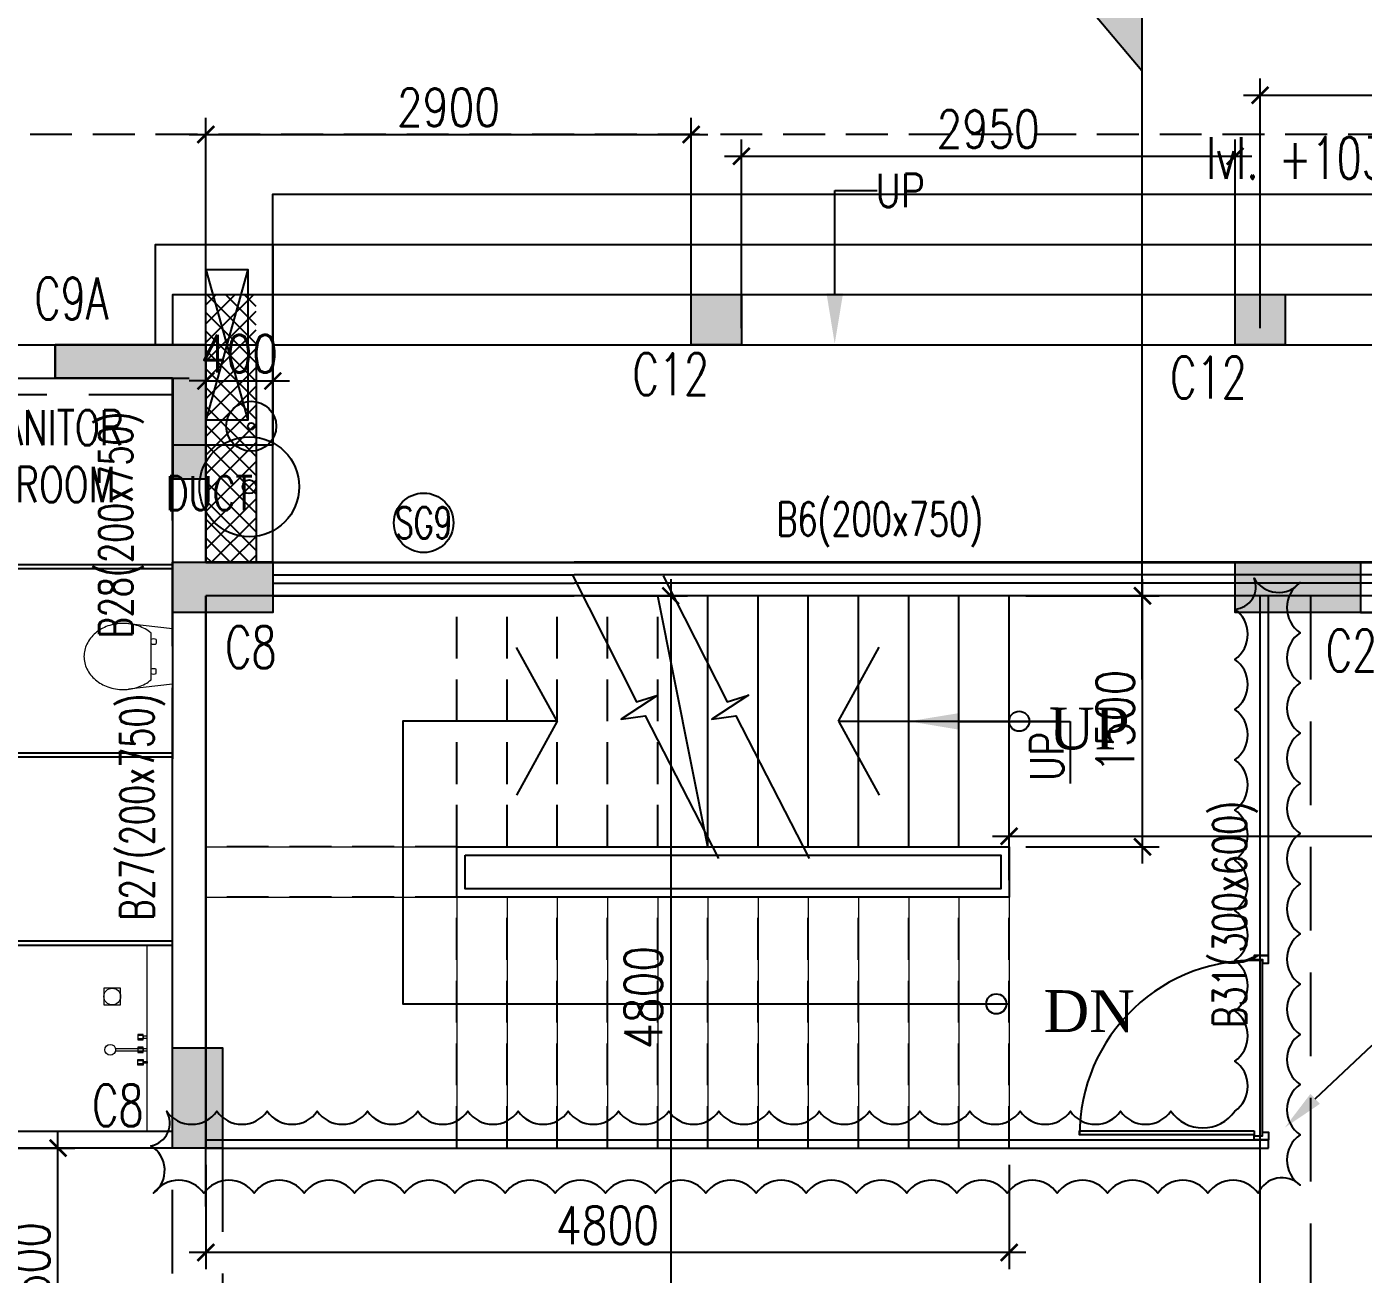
# Model space of a CAD drawing. Extents: x -32840 to 422982, y 280745 to 888746.
# Drawn here: x 86707 to 94694, y 862783 to 870237 of the extents above; entities that cross this region are included whole.
import ezdxf
from ezdxf import colors
from ezdxf.entities.mleader import LeaderData, LeaderLine
from ezdxf.enums import TextEntityAlignment as Align
from ezdxf.math import Vec2, Vec3

# ---------------------------------------------------------------- set-up
doc = ezdxf.new("R2010")
doc.units = 0
doc.header["$LTSCALE"] = 1000
doc.header["$PDMODE"] = 3
doc.linetypes.add('CONTINOUS', pattern=[0])
doc.linetypes.add('HIDDEN', pattern=[0.375, 0.25, -0.125])
doc.layers.get('Defpoints').update_dxf_attribs({"linetype": 'HIDDEN'})
for name, color, linetype in [('A-Chejja', 5, 'HIDDEN'), ('a-dim', 3, 'Continuous'), ('A-DOOR', 1, 'Continuous'), ('A-duct', 1, 'Continuous'), ('A-FL-Drop', 3, 'Continuous'), ('A-Glaz', 4, 'Continuous'), ('A-LVL', 31, 'HIDDEN'), ('A-PLINE', 2, 'Continuous'), ('A-Rail', 1, 'Continuous'), ('a-ramp', 2, 'Continuous'), ('A-RD', 6, 'Continuous'), ('A-Rev', 31, 'Continuous'), ('A-Slab above', 4, 'HIDDEN'), ('A-STAIR', 2, 'Continuous'), ('A-Tag LVl', 2, 'Continuous'), ('A-TAG-DW', 2, 'Continuous'), ('A-WALL', 7, 'CONTINOUS'), ('COLNO', 6, 'Continuous'), ('HATCH', 8, 'Continuous'), ('Ra-Typical Floor Profile', 3, 'Continuous'), ('S-BEAM', 2, 'Continuous'), ('S-BEAM NO', 3, 'Continuous'), ('S-RCWALL', 10, 'Continuous'), ('S-RCWALL HATCH', 165, 'Continuous'), ('Text', 7, 'Continuous'), ('trees', 254, 'Continuous')]:
    doc.layers.add(name, color=color, linetype=linetype)
for name, color, linetype, lineweight in [('A08_Wall_Partition Wood_MAA', 242, 'Continuous', 5), ('A15_Fixture_MAA', 191, 'Continuous', 5), ('C-STRU-STAIR', 2, 'Continuous', 20), ('I-ANNO-DIMS', 10, 'Continuous', 18), ('P-SAN-FTTINGS', 151, 'Continuous', 9)]:
    doc.layers.add(name, color=color, linetype=linetype, lineweight=lineweight)
doc.styles.add('ROMANS', font='romans.shx', dxfattribs={"width": 0.8})
doc.styles.add('STR-1', font='romantic.ttf')
doc.dimstyles.new('dim-1', dxfattribs={"dimscale": 100, "dimtxt": 2.25, "dimasz": 1, "dimexe": 1, "dimexo": 1, "dimgap": 0.5, "dimtad": 1, "dimdec": 0, "dimzin": 3, "dimdsep": 46, "dimtxsty": 'ROMANS', "dimblk": 'ARCHTICK', "dimcen": 0.0625, "dimdle": 1, "dimclrd": 256, "dimclre": 256, "dimclrt": 6, "dimadec": 0, "dimazin": 0, "dimtfac": 1, "dimtdec": 0, "dimtix": 1, "dimtmove": 1, "dimatfit": 3, "dimfxl": 1, "dimfrac": 2, "dimtolj": 1, "dimtzin": 3, "dimarcsym": 0})

# ---------------------------------------------------------------- blocks, each defined once
blk = doc.blocks.new('A$C6b1eea8e')
at = {"layer": 'S-RCWALL HATCH'}
for points in [[(15720.4, 17848.1), (16020.4, 17848.1), (16020.4, 17548.1), (15720.4, 17548.1)], [(18970.4, 17848.1), (19270.4, 17848.1), (19270.4, 17548.1), (18970.4, 17548.1)], [(11920.4, 17548.1), (12820.4, 17548.1), (12820.4, 16948.1), (12620.4, 16948.1), (12620.4, 17348.1), (11920.4, 17348.1)], [(13220.4, 16248.1), (13220.4, 15948.1), (12620.4, 15948.1), (12620.4, 16248.1)], [(19720.4, 16248.1), (19720.4, 15948.1), (18970.4, 15948.1), (18970.4, 16248.1)], [(12920.4, 12748.1), (12620.4, 12748.1), (12620.4, 13348.1), (12920.4, 13348.1)]]:
    blk.add_hatch(color=8, dxfattribs=at).paths.add_polyline_path(points)
at = {"layer": 'A-duct', "color": 8}
for p, q in [((13070.4, 17998.1), (12820.4, 17098.1)), ((12820.4, 17998.1), (13070.4, 17098.1))]:
    blk.add_line(p, q, dxfattribs=at)
at = {"layer": 'a-ramp', "color": 8}
for p, q in [((14920.4, 15298.1), (14677.4, 15740.1)), ((16600.4, 15298.4), (16843.4, 15740.4)), ((14920.4, 15298.1), (14677.4, 14856.1)), ((16600.4, 15298.4), (16843.4, 14856.3)), ((16600.4, 15298.4), (17906.3, 15298.4))]:
    blk.add_line(p, q, dxfattribs=at)
blk.add_lwpolyline([(14920.4, 15298.1), (13996.9, 15298.1), (13996.9, 13609.6), (17620.4, 13609.6)], dxfattribs=at)
for centre in [(17680.4, 15298.4), (17680.4, 15298.4), (17543.7, 13609.6)]:
    blk.add_circle(centre, 60, dxfattribs=at)
at = {"layer": 'A-STAIR', "color": 8, "elevation": 0}
for points in [[(15012.3, 16166.4), (15394.6, 15414.5), (15521.8, 15454.6), (15303, 15310.7), (15445.3, 15331), (15883.3, 14478.2)], [(15554, 16166.4), (15936.3, 15414.5), (16063.5, 15454.6), (15844.7, 15310.7), (15987, 15331), (16425, 14478.2)]]:
    blk.add_lwpolyline(points, dxfattribs=at)
at = {"layer": 'C-STRU-STAIR', "color": 8, "linetype": 'HIDDEN'}
for p, q in [((14320.4, 14548.1), (14320.4, 16048.1)), ((14620.4, 14548.1), (14620.4, 16048.1)), ((14920.4, 14548.1), (14920.4, 16048.1)), ((15220.4, 14548.1), (15220.4, 16048.1)), ((15520.4, 14548.1), (15520.4, 16048.1)), ((15820.4, 14548.1), (15820.4, 16048.1)), ((16120.4, 14548.1), (16120.4, 16048.1)), ((16420.4, 14548.1), (16420.4, 16048.1)), ((16720.4, 14548.1), (16720.4, 16048.1)), ((17020.4, 14548.1), (17020.4, 16048.1)), ((17320.4, 14548.1), (17320.4, 16048.1)), ((17620.4, 14548.1), (17620.4, 16048.1)), ((12820.4, 14548.1), (14320.4, 14548.1)), ((12820.4, 14248.1), (14320.4, 14248.1)), ((14320.4, 14248.1), (14320.4, 12748.1)), ((14620.4, 14248.1), (14620.4, 12748.1)), ((14920.4, 14248.1), (14920.4, 12748.1)), ((15220.4, 14248.1), (15220.4, 12748.1)), ((15520.4, 14248.1), (15520.4, 12748.1)), ((15820.4, 14248.1), (15820.4, 12748.1)), ((16120.4, 14248.1), (16120.4, 12748.1)), ((16420.4, 14248.1), (16420.4, 12748.1)), ((16720.4, 14248.1), (16720.4, 12748.1)), ((17020.4, 14248.1), (17020.4, 12748.1)), ((17320.4, 14248.1), (17320.4, 12748.1)), ((17620.4, 14248.1), (17620.4, 12748.1))]:
    blk.add_line(p, q, dxfattribs=at)
for points in [[(14320.4, 14548.1), (17620.4, 14548.1), (17620.4, 14248.1), (14320.4, 14248.1)], [(17570.4, 14498.1), (14370.4, 14498.1), (14370.4, 14298.1), (17570.4, 14298.1)]]:
    blk.add_lwpolyline(points, close=True, dxfattribs=at)
at = {"layer": 'S-BEAM', "color": 8, "linetype": 'HIDDEN', "ltscale": 2}
for p, q in [((12620.4, 17248.1), (9120.4, 17248.1)), ((12620.4, 11248.1), (12620.4, 17248.1)), ((19420.4, 16047.8), (19420.4, 10148.1)), ((22220.4, 15947.8), (19420.4, 15947.8)), ((12920.4, 12748.1), (12920.4, 11248.1)), ((17620.4, 12748.1), (19120.4, 12748.1))]:
    blk.add_line(p, q, dxfattribs=at)
at = {"layer": 'S-BEAM', "color": 8, "ltscale": 2}
for p, q in [((12820.4, 16047.8), (12820.4, 12748.1)), ((12820.4, 12748.1), (17620.4, 12748.1))]:
    blk.add_line(p, q, dxfattribs=at)
at = {"layer": 'S-BEAM', "color": 8}
for points in [[(12820.4, 16948.1), (12820.4, 16948.1), (12820.4, 16247.8), (28320.4, 16247.8), (28320.4, 24348.1)], [(12520.4, 17548.1), (12520.4, 18148.1), (13220.4, 18148.1), (13220.4, 16948.1), (12820.4, 16948.1)], [(12820.4, 17548.1), (12820.4, 17998.1), (13070.4, 17998.1), (13070.4, 17098.1), (12820.4, 17098.1)], [(3920.4, 17548.1), (12520.4, 17548.1)], [(17620.4, 16047.8), (13120.4, 16047.8)]]:
    blk.add_lwpolyline(points, dxfattribs=at)
at = {"layer": 'S-BEAM', "color": 8, "linetype": 'HIDDEN', "ltscale": 750}
for points in [[(19120.4, 12748.1), (19120.4, 16047.8), (17620.4, 16047.8)], [(19120.4, 11248.1), (19120.4, 12748.1)]]:
    blk.add_lwpolyline(points, dxfattribs=at)
at = {"layer": 'S-RCWALL', "color": 8}
for points in [[(15720.4, 17848.1), (16020.4, 17848.1), (16020.4, 17548.1), (15720.4, 17548.1)], [(18970.4, 17848.1), (19270.4, 17848.1), (19270.4, 17548.1), (18970.4, 17548.1)], [(13220.4, 16248.1), (13220.4, 15948.1), (12620.4, 15948.1), (12620.4, 16248.1)], [(19720.4, 16248.1), (19720.4, 15948.1), (18970.4, 15948.1), (18970.4, 16248.1)], [(12920.4, 12748.1), (12620.4, 12748.1), (12620.4, 13348.1), (12920.4, 13348.1)]]:
    blk.add_lwpolyline(points, close=True, dxfattribs=at)
blk.add_lwpolyline([(11920.4, 17548.1), (12820.4, 17548.1), (12820.4, 16948.1), (12620.4, 16948.1), (12620.4, 17348.1), (11920.4, 17348.1), (11920.4, 17548.1)], dxfattribs=at)
at = {"layer": 'A-RD', "color": 8, "char_height": 250, "attachment_point": 5, "rotation": 359.84666, "style": 'STR-1'}
for s, insert in [('{\\fTimes New Roman|b0|i0|c0|p18;UP}', (18099.2, 15253.3)), ('{\\fTimes New Roman|b0|i0|c0|p18;DN}', (18099.2, 13565.9))]:
    blk.add_mtext(s, dxfattribs=dict(at, insert=insert))
at = {"layer": 'COLNO', "color": 8, "style": 'ROMANS', "width": 0.7}
for s, p in [('C9A', (11795.6, 17699)), ('C12', (15369.9, 17247)), ('C12', (18582.8, 17227.7)), ('C8', (12935.5, 15616.2)), ('C2', (19512.5, 15596.5)), ('C8', (12141.2, 12878.6))]:
    blk.add_text(s, height=250, dxfattribs=at).set_placement(p)
at = {"layer": 'S-BEAM NO', "color": 8, "style": 'ROMANS', "width": 0.7}
for s, p in [('B28(200x750)', (12181.8, 16472)), ('B27(200x750)', (12308.5, 14786.2)), ('B31(300x600)', (18837.7, 14145))]:
    blk.add_text(s, height=200, rotation=90, dxfattribs=at).set_placement(p, align=Align.TOP_CENTER)
blk.add_text('B6(200x750)', height=200, dxfattribs=at).set_placement((16847.3, 16607), align=Align.TOP_CENTER)
blk = doc.blocks.new('RD')
at = {"style": 'ROMANS', "width": 0.75}
for tag, p in [('RT', (10.24, 14.08)), ('SZ', (10.24, 2.74))]:
    blk.add_attdef(tag, text='', height=9, dxfattribs=at).set_placement(p, align=Align.CENTER)
blk = doc.blocks.new('sfff')
at = {"color": 101, "lineweight": 25, "ltscale": 0.2}
for radius in [1.71, 0.233]:
    blk.add_circle((0, 0), radius, dxfattribs=at)
blk = doc.blocks.new('TAG-DOOR-WINOW')
blk.add_circle((0, 0), 2.37)
at = {"color": 6, "style": 'ROMANS', "width": 0.7}
blk.add_attdef('DW', text='', height=2.5, dxfattribs=at).set_placement((0, 0), align=Align.MIDDLE_CENTER)
blk = doc.blocks.new('TAG-SEC-ARROW')
h = blk.add_hatch(color=256)
h.paths.add_polyline_path([(-10.112, 0), (-6.5, 0, -0.2206), (-4.199, 4.962)])
h.paths.add_polyline_path([(0, 8.485), (-4.157, 4.997, -0.175251), (0, 6.5, -0.175251), (4.157, 4.997)])
h.paths.add_polyline_path([(4.199, 4.962, -0.2206), (6.5, 0), (10.112, 0)])
for p, q in [((0, 8.485), (-10.112, 0)), ((0, 8.485), (10.112, 0)), ((-6.5, 0), (-10.112, 0)), ((6.5, 0), (46.5, 0))]:
    blk.add_line(p, q)
blk.add_arc((0, 0), 6.5, 0, 180)
blk = doc.blocks.new('A$Ce1edbb18')
at = {"layer": 'A-Tag LVl', "xscale": -100.0000000000005, "yscale": 100.0000000000005, "zscale": 100, "rotation": 90}
blk.add_blockref('TAG-SEC-ARROW', (14792.3, 2649.4), dxfattribs=at)
blk = doc.blocks.new('_ArchTick')
at = {"color": 0, "linetype": 'ByBlock', "const_width": 0.15}
blk.add_lwpolyline([(-0.5, -0.5), (0.5, 0.5)], dxfattribs=at)
blk = doc.blocks.new('*D1324')
at = {"layer": 'a-dim', "lineweight": -2, "transparency": 16777216}
for p, q in [((90555.1, 866937.1, 0), (90555.1, 861937.1, 0)), ((90034.6, 866837.1, 0), (90655.1, 866837.1, 0)), ((90034.6, 862037.1, 0), (90655.1, 862037.1, 0))]:
    blk.add_line(p, q, dxfattribs=at)
at = {"layer": 'Defpoints', "color": 0, "transparency": 16777216}
for p in [(89934.6, 866837.1, 0), (89934.6, 862037.1, 0), (90555.1, 862037.1, 0)]:
    blk.add_point(p, dxfattribs=at)
at = {"layer": 'a-dim', "lineweight": -2, "transparency": 16777216, "xscale": 100, "yscale": 100, "zscale": 100}
for p, rotation in [((90555.1, 866837.1, 0), 90), ((90555.1, 862037.1, 0), 270)]:
    blk.add_blockref('_ArchTick', p, dxfattribs=dict(at, rotation=rotation))
at = {"layer": 'a-dim', "color": 6, "transparency": 16777216, "insert": (90392.6, 864437.1, 0), "char_height": 225, "attachment_point": 5, "rotation": 90, "style": 'ROMANS'}
blk.add_mtext('\\A1;4800', dxfattribs=at)
blk = doc.blocks.new('*D1334')
at = {"layer": 'a-dim', "lineweight": -2, "transparency": 16777216}
for p, q in [((87777.6, 867814.5, 0), (87777.6, 868220.6, 0)), ((88177.6, 868014.5, 0), (88177.6, 868220.6, 0)), ((87777.6, 868120.6, 0), (87677.6, 868120.6, 0)), ((87777.6, 868120.6, 0), (88177.6, 868120.6, 0)), ((88177.6, 868120.6, 0), (88277.6, 868120.6, 0))]:
    blk.add_line(p, q, dxfattribs=at)
at = {"layer": 'Defpoints', "color": 0, "transparency": 16777216}
for p in [(88177.6, 868120.6, 0), (88177.6, 867914.5, 0), (87777.6, 867714.5, 0)]:
    blk.add_point(p, dxfattribs=at)
at = {"layer": 'a-dim', "lineweight": -2, "transparency": 16777216, "xscale": 100, "yscale": 100, "zscale": 100}
blk.add_blockref('_ArchTick', (87777.6, 868120.6, 0), dxfattribs=at)
at = {"layer": 'a-dim', "lineweight": -2, "transparency": 16777216, "xscale": 100, "yscale": 100, "zscale": 100, "rotation": 180}
blk.add_blockref('_ArchTick', (88177.6, 868120.6, 0), dxfattribs=at)
at = {"layer": 'a-dim', "color": 6, "transparency": 16777216, "insert": (87977.6, 868283.1, 0), "char_height": 225, "attachment_point": 5, "style": 'ROMANS'}
blk.add_mtext('\\A1;400', dxfattribs=at)
blk = doc.blocks.new('*D1352')
at = {"layer": 'a-dim', "lineweight": -2, "transparency": 16777216}
for p, q in [((92577.6, 865137.1, 0), (92577.6, 865500.1, 0)), ((103277.6, 865137.1, 0), (103277.6, 865500.1, 0)), ((92477.6, 865400.1, 0), (103377.6, 865400.1, 0))]:
    blk.add_line(p, q, dxfattribs=at)
at = {"layer": 'Defpoints', "color": 0, "transparency": 16777216}
for p in [(103277.6, 865400.1, 0), (92577.6, 865037.1, 0), (103277.6, 865037.1, 0)]:
    blk.add_point(p, dxfattribs=at)
at = {"layer": 'a-dim', "lineweight": -2, "transparency": 16777216, "xscale": 100, "yscale": 100, "zscale": 100, "rotation": 180}
blk.add_blockref('_ArchTick', (92577.6, 865400.1, 0), dxfattribs=at)
at = {"layer": 'a-dim', "lineweight": -2, "transparency": 16777216, "xscale": 100, "yscale": 100, "zscale": 100}
blk.add_blockref('_ArchTick', (103277.6, 865400.1, 0), dxfattribs=at)
at = {"layer": 'a-dim', "color": 6, "transparency": 16777216, "insert": (97927.6, 865562.6, 0), "char_height": 225, "attachment_point": 5, "style": 'ROMANS'}
blk.add_mtext('\\A1;10700', dxfattribs=at)
blk = doc.blocks.new('*D1222')
at = {"layer": 'a-dim', "lineweight": -2, "transparency": 16777216}
for p, q in [((87777.6, 863437.1, 0), (87777.6, 862813.4, 0)), ((92577.6, 863437.1, 0), (92577.6, 862813.4, 0)), ((92677.6, 862913.4, 0), (87677.6, 862913.4, 0))]:
    blk.add_line(p, q, dxfattribs=at)
at = {"layer": 'Defpoints', "color": 0, "transparency": 16777216}
for p in [(87777.6, 863537.1, 0), (92577.6, 863537.1, 0), (87777.6, 862913.4, 0)]:
    blk.add_point(p, dxfattribs=at)
at = {"layer": 'a-dim', "lineweight": -2, "transparency": 16777216, "xscale": 100, "yscale": 100, "zscale": 100, "rotation": 180}
blk.add_blockref('_ArchTick', (87777.6, 862913.4, 0), dxfattribs=at)
at = {"layer": 'a-dim', "lineweight": -2, "transparency": 16777216, "xscale": 100, "yscale": 100, "zscale": 100}
blk.add_blockref('_ArchTick', (92577.6, 862913.4, 0), dxfattribs=at)
at = {"layer": 'a-dim', "color": 6, "transparency": 16777216, "insert": (90177.6, 863075.9, 0), "char_height": 225, "attachment_point": 5, "style": 'ROMANS'}
blk.add_mtext('\\A1;4800', dxfattribs=at)
blk = doc.blocks.new('*D1226')
at = {"layer": 'a-dim', "lineweight": -2, "transparency": 16777216}
for p, q in [((93374.5, 865237.1, 0), (93374.5, 866937.1, 0)), ((92677.6, 866837.1, 0), (93474.5, 866837.1, 0)), ((92677.6, 865337.1, 0), (93474.5, 865337.1, 0))]:
    blk.add_line(p, q, dxfattribs=at)
at = {"layer": 'Defpoints', "color": 0, "transparency": 16777216}
for p in [(92577.6, 866837.1, 0), (93374.5, 866837.1, 0), (92577.6, 865337.1, 0)]:
    blk.add_point(p, dxfattribs=at)
at = {"layer": 'a-dim', "lineweight": -2, "transparency": 16777216, "xscale": 100, "yscale": 100, "zscale": 100}
for p, rotation in [((93374.5, 866837.1, 0), 90), ((93374.5, 865337.1, 0), 270)]:
    blk.add_blockref('_ArchTick', p, dxfattribs=dict(at, rotation=rotation))
at = {"layer": 'a-dim', "color": 6, "transparency": 16777216, "insert": (93212, 866087.1, 0), "char_height": 225, "attachment_point": 5, "rotation": 90, "style": 'ROMANS'}
blk.add_mtext('\\A1;1500', dxfattribs=at)
blk = doc.blocks.new('900 SINGLE 1')
for points in [[(43.2, 70.5), (23.2, 70.5), (23.2, 924.1), (43.2, 924.1)], [(37.1, 28.8), (37.1, 0), (0, 0), (0, 70.5), (18.6, 70.5), (18.6, 28.8)], [(862.9, 28.8), (862.9, 0), (900, 0), (900, 70.5), (881.4, 70.5), (881.4, 28.8)]]:
    blk.add_lwpolyline(points, close=True)
at = {"color": 8}
blk.add_arc((23.2, 70.5), 853.6, 357.19637, 90, dxfattribs=at)
at = {"layer": 'A-FL-Drop'}
blk.add_line((18.6, 28.8), (881.4, 28.8), dxfattribs=at)
blk = doc.blocks.new('*D1469')
at = {"layer": 'a-dim', "lineweight": -2, "transparency": 16777216}
for p, q in [((87777.6, 868437.1, 0), (87777.6, 869693.2, 0)), ((90677.6, 868437.1, 0), (90677.6, 869693.2, 0)), ((87677.6, 869593.2, 0), (90777.6, 869593.2, 0))]:
    blk.add_line(p, q, dxfattribs=at)
at = {"layer": 'Defpoints', "color": 0, "transparency": 16777216}
for p in [(90677.6, 869593.2, 0), (87777.6, 868337.1, 0), (90677.6, 868337.1, 0)]:
    blk.add_point(p, dxfattribs=at)
at = {"layer": 'a-dim', "lineweight": -2, "transparency": 16777216, "xscale": 100, "yscale": 100, "zscale": 100, "rotation": 180}
blk.add_blockref('_ArchTick', (87777.6, 869593.2, 0), dxfattribs=at)
at = {"layer": 'a-dim', "lineweight": -2, "transparency": 16777216, "xscale": 100, "yscale": 100, "zscale": 100}
blk.add_blockref('_ArchTick', (90677.6, 869593.2, 0), dxfattribs=at)
at = {"layer": 'a-dim', "color": 6, "transparency": 16777216, "insert": (89227.6, 869755.7, 0), "char_height": 225, "attachment_point": 5, "style": 'ROMANS'}
blk.add_mtext('\\A1;2900', dxfattribs=at)
blk = doc.blocks.new('*D1470')
at = {"layer": 'a-dim', "lineweight": -2, "transparency": 16777216}
for p, q in [((90977.6, 868437.1, 0), (90977.6, 869563.5, 0)), ((93927.6, 868437.1, 0), (93927.6, 869563.5, 0)), ((90877.6, 869463.5, 0), (94027.6, 869463.5, 0))]:
    blk.add_line(p, q, dxfattribs=at)
at = {"layer": 'Defpoints', "color": 0, "transparency": 16777216}
for p in [(93927.6, 869463.5, 0), (90977.6, 868337.1, 0), (93927.6, 868337.1, 0)]:
    blk.add_point(p, dxfattribs=at)
at = {"layer": 'a-dim', "lineweight": -2, "transparency": 16777216, "xscale": 100, "yscale": 100, "zscale": 100, "rotation": 180}
blk.add_blockref('_ArchTick', (90977.6, 869463.5, 0), dxfattribs=at)
at = {"layer": 'a-dim', "lineweight": -2, "transparency": 16777216, "xscale": 100, "yscale": 100, "zscale": 100}
blk.add_blockref('_ArchTick', (93927.6, 869463.5, 0), dxfattribs=at)
at = {"layer": 'a-dim', "color": 6, "transparency": 16777216, "insert": (92452.6, 869626, 0), "char_height": 225, "attachment_point": 5, "style": 'ROMANS'}
blk.add_mtext('\\A1;2950', dxfattribs=at)
blk = doc.blocks.new('*D1460')
at = {"layer": 'a-dim', "lineweight": -2, "transparency": 16777216}
for p, q in [((94077.6, 868437.1, 0), (94077.6, 869928, 0)), ((96877.6, 868437.1, 0), (96877.6, 869928, 0)), ((93977.6, 869828, 0), (96977.6, 869828, 0))]:
    blk.add_line(p, q, dxfattribs=at)
at = {"layer": 'Defpoints', "color": 0, "transparency": 16777216}
for p in [(96877.6, 869828, 0), (94077.6, 868337.1, 0), (96877.6, 868337.1, 0)]:
    blk.add_point(p, dxfattribs=at)
at = {"layer": 'a-dim', "lineweight": -2, "transparency": 16777216, "xscale": 100, "yscale": 100, "zscale": 100, "rotation": 180}
blk.add_blockref('_ArchTick', (94077.6, 869828, 0), dxfattribs=at)
at = {"layer": 'a-dim', "lineweight": -2, "transparency": 16777216, "xscale": 100, "yscale": 100, "zscale": 100}
blk.add_blockref('_ArchTick', (96877.6, 869828, 0), dxfattribs=at)
at = {"layer": 'a-dim', "color": 6, "transparency": 16777216, "insert": (95477.6, 869990.5, 0), "char_height": 225, "attachment_point": 5, "style": 'ROMANS'}
blk.add_mtext('\\A1;2800', dxfattribs=at)
blk = doc.blocks.new('*D1473')
at = {"layer": 'a-dim', "lineweight": -2, "transparency": 16777216}
for p, q in [((86893.9, 861937.1, 0), (86893.9, 863637.1, 0)), ((86600.6, 863537.1, 0), (86993.9, 863537.1, 0)), ((86600.6, 862037.1, 0), (86993.9, 862037.1, 0))]:
    blk.add_line(p, q, dxfattribs=at)
at = {"layer": 'Defpoints', "color": 0, "transparency": 16777216}
for p in [(86500.6, 863537.1, 0), (86893.9, 863537.1, 0), (86500.6, 862037.1, 0)]:
    blk.add_point(p, dxfattribs=at)
at = {"layer": 'a-dim', "lineweight": -2, "transparency": 16777216, "xscale": 100, "yscale": 100, "zscale": 100}
for p, rotation in [((86893.9, 863537.1, 0), 90), ((86893.9, 862037.1, 0), 270)]:
    blk.add_blockref('_ArchTick', p, dxfattribs=dict(at, rotation=rotation))
at = {"layer": 'a-dim', "color": 6, "transparency": 16777216, "insert": (86731.4, 862787.1, 0), "char_height": 225, "attachment_point": 5, "rotation": 90, "style": 'ROMANS'}
blk.add_mtext('\\A1;1500', dxfattribs=at)
blk = doc.blocks.new('Wc-p4')
at = {"color": 0}
for p, q in [((-162.8, 0), (-192.5, -257.4)), ((-162.8, 0), (-192.5, -257.4)), ((-162.8, 0), (162.8, 0)), ((162.8, 0), (192.5, -257.4)), ((162.8, 0), (192.5, -257.4)), ((-137.9, -126), (137.9, -126)), ((-137.9, -126), (137.9, -126)), ((-100.1, -94.5), (-75.3, -94.5)), ((100.1, -94.5), (75.3, -94.5))]:
    blk.add_line(p, q, dxfattribs=at)
for centre, radius, start, end in [((40.7, -275.2), 232.7, 139.93922, 160.79596), ((40.7, -275.2), 232.7, 139.93922, 160.79596), ((-64.4, -110.2), 39, 156.18646, 203.81354), ((-110.9, -110.2), 39, 336.18646, 23.81354), ((110.9, -110.2), 39, 156.18646, 203.81354), ((64.4, -110.2), 39, 336.18646, 23.81354), ((-40.7, -275.2), 232.7, 19.20404, 40.06078), ((-40.7, -275.2), 232.7, 19.20404, 40.06078), ((79.7, -288.8), 274, 160.79596, 180), ((79.7, -288.8), 274, 160.79596, 180), ((-79.7, -288.8), 274, 0, 19.20404), ((-79.7, -288.8), 274, 0, 19.20404), ((79.7, -288.8), 274, 180, 199.20404), ((79.7, -288.8), 274, 180, 199.20404), ((-79.7, -288.8), 274, 340.79596, 0), ((-79.7, -288.8), 274, 340.79596, 0), ((40.7, -302.3), 232.7, 199.20404, 220.06078), ((40.7, -302.3), 232.7, 199.20404, 220.06078), ((-40.7, -302.3), 232.7, 319.93922, 340.79596), ((-40.7, -302.3), 232.7, 319.93922, 340.79596), ((15.9, -323.2), 200.2, 220.06078, 243.77614), ((15.9, -323.2), 200.2, 220.06078, 243.77614), ((-15.9, -323.2), 200.2, 296.22386, 319.93921), ((-15.9, -323.2), 200.2, 296.22386, 319.93921), ((0, -355.5), 164.3, 243.77614, 270), ((0, -355.5), 164.3, 243.77614, 270), ((0, -355.5), 164.3, 270, 296.22386), ((0, -355.5), 164.3, 270, 296.22386)]:
    blk.add_arc(centre, radius, start, end, dxfattribs=at)
blk = doc.blocks.new('ta')
at = {"layer": 'P-SAN-FTTINGS'}
for p, q in [((961344.3, 156624.9), (961344.3, 156592.7)), ((961363.4, 156624.9), (961363.4, 156592.7)), ((961419.3, 156624.9), (961419.3, 156592.7)), ((961438.4, 156624.9), (961438.4, 156592.7)), ((961494.3, 156624.9), (961494.3, 156592.7)), ((961513.4, 156624.9), (961513.4, 156592.7))]:
    blk.add_line(p, q, dxfattribs=at)
for points in [[(961369.9, 156624.9), (961337.8, 156624.9), (961337.8, 156592.7), (961369.9, 156592.7)], [(961359.6, 156649.9), (961348.1, 156649.9), (961348.1, 156624.9), (961359.6, 156624.9)], [(961444.9, 156624.9), (961412.8, 156624.9), (961412.8, 156592.7), (961444.9, 156592.7)], [(961434.6, 156649.9), (961423.1, 156649.9), (961423.1, 156624.9), (961434.6, 156624.9)], [(961487.8, 156624.9), (961519.9, 156624.9), (961519.9, 156592.7), (961487.8, 156592.7)], [(961498.1, 156649.9), (961509.6, 156649.9), (961509.6, 156624.9), (961498.1, 156624.9)]]:
    blk.add_lwpolyline(points, close=True, dxfattribs=at)
blk.add_lwpolyline([(961423.1, 156649.9), (961423.1, 156460.5), (961434.7, 156460.5), (961434.7, 156649.9)], dxfattribs=at)
blk.add_circle((961428.9, 156428.4), 32.2, dxfattribs=at)
blk = doc.blocks.new('A$Cd22f0104')
at = {"layer": 'S-RCWALL HATCH'}
for points in [[(12100.2, 14100), (12400.2, 14100), (12400.2, 13800), (12100.2, 13800)], [(15350.2, 14100), (15650.2, 14100), (15650.2, 13800), (15350.2, 13800)], [(8300.2, 13800), (8300.2, 13600), (9002, 13599.7), (9002, 12999.7), (9200.2, 12999.7), (9200.2, 13800)], [(9600.2, 12500), (9600.2, 12200), (9000.2, 12200), (9000.2, 12500)], [(16100.2, 12500), (16100.2, 12200), (15350.2, 12200), (15350.2, 12500)], [(9300.2, 9000), (9000.2, 9000), (9000.2, 9600), (9300.2, 9600)]]:
    blk.add_hatch(color=253, dxfattribs=at).paths.add_polyline_path(points)
at = {"layer": 'S-RCWALL'}
for points in [[(12100.2, 14100), (12400.2, 14100), (12400.2, 13800), (12100.2, 13800)], [(15350.2, 14100), (15650.2, 14100), (15650.2, 13800), (15350.2, 13800)], [(9600.2, 12500), (9600.2, 12200), (9000.2, 12200), (9000.2, 12500)], [(16100.2, 12500), (16100.2, 12200), (15350.2, 12200), (15350.2, 12500)], [(9300.2, 9000), (9000.2, 9000), (9000.2, 9600), (9300.2, 9600)]]:
    blk.add_lwpolyline(points, close=True, dxfattribs=at)
blk.add_lwpolyline([(8900.2, 13800), (8300.2, 13800), (8300.2, 13600), (9002, 13599.7), (9002, 12999.7), (9200.2, 12999.7), (9200.2, 13800), (8300.2, 13800)], dxfattribs=at)

msp = doc.modelspace()

# ---------------------------------------------------------------- hatches: boundary and pattern name
at = {"layer": 'HATCH'}
h = msp.add_hatch(dxfattribs=at)
h.set_pattern_fill('ANSI37', color=84, scale=25)
h.set_pattern_definition([(45, (-147022.66, 1416516.34), (-56.126601, 56.126601), []), (135, (-147022.66, 1416516.34), (-56.126601, -56.126601), [])])
h.paths.add_polyline_path([(88077.6, 868637.1), (87777.6, 868637.1), (87777.6, 867037.1), (88077.6, 867037.1)])

# ---------------------------------------------------------------- linework, layer by layer
for p, q in [((87577.6, 863637.1, 0), (84070.4, 863637.1, 0)), ((87777.6, 863537.1, 0), (84078.1, 863537.1, 0))]:
    msp.add_line(p, q)
at = {"layer": 'A-Chejja', "elevation": 0}
msp.add_lwpolyline([(97477.6, 867013), (97477.6, 869593.2), (78577.6, 869593.2), (78577.6, 868337.1)], dxfattribs=at)
at = {"layer": 'A-DOOR'}
for p, q in [((88177.6, 867037.1, 0), (89977.6, 867037.1, 0)), ((95027.6, 867037.1, 0), (89977.6, 867037.1, 0)), ((88177.6, 866962.1, 0), (89977.6, 866962.1, 0)), ((95027.6, 866962.1, 0), (89977.6, 866962.1, 0)), ((88177.6, 866912.1, 0), (89977.6, 866912.1, 0)), ((95027.6, 866912.1, 0), (89977.6, 866912.1, 0)), ((88177.6, 866837.1, 0), (89977.6, 866837.1, 0)), ((95027.6, 866837.1, 0), (89977.6, 866837.1, 0))]:
    msp.add_line(p, q, dxfattribs=at)
at = {"layer": 'A-Glaz'}
for p, q in [((94077.6, 864687.1, 0), (94077.6, 866837.1, 0)), ((94127.6, 864687.1, 0), (94127.6, 866837.1, 0)), ((94077.6, 864687.1, 0), (94127.6, 864687.1, 0)), ((87777.6, 863587.1, 0), (94127.6, 863587.1, 0)), ((87777.6, 863537.1, 0), (94127.6, 863537.1, 0)), ((94127.6, 863537.1, 0), (94127.6, 863587.1, 0))]:
    msp.add_line(p, q, dxfattribs=at)
at = {"layer": 'A-PLINE'}
msp.add_line((94677.6, 866737.1, 0), (96877.6, 866737.1, 0), dxfattribs=at)
at = {"layer": 'A-Rail'}
for p, q in [((85927.6, 867024.6, 0), (87577.6, 867024.6, 0)), ((85952.6, 866999.6, 0), (87577.6, 866999.6, 0)), ((85952.6, 865899.6, 0), (87577.6, 865899.6, 0)), ((85952.6, 865874.6, 0), (87577.6, 865874.6, 0)), ((85952.6, 864774.6, 0), (87577.6, 864774.6, 0)), ((85952.6, 864749.6, 0), (87577.6, 864749.6, 0))]:
    msp.add_line(p, q, dxfattribs=at)
at = {"layer": 'A-Rail', "elevation": 0}
for points in [[(89277.6, 865337.1), (92577.6, 865337.1), (92577.6, 865037.1), (89277.6, 865037.1)], [(89327.6, 865287.1), (92527.6, 865287.1), (92527.6, 865087.1), (89327.6, 865087.1)]]:
    msp.add_lwpolyline(points, close=True, dxfattribs=at)
at = {"layer": 'A-Rev', "elevation": 0}
msp.add_lwpolyline([(93926.1, 863757.2, 0.520567), (93926.1, 864057.2, 0.520567), (93926.1, 864357.2, 0.520567), (93926.1, 864657.2, 0.520567), (93926.1, 864957.2, 0.520567), (93926.1, 865257.2, 0.520567), (93926.1, 865557.2, 0.520567), (93926.1, 865857.2, 0.520567), (93926.1, 866157.2, 0.520567), (93926.1, 866457.2, 0.520567), (93926.1, 866757.2, 0.520567), (94041.4, 866942, 0.520567), (94315.9, 866916.5, 0.520567), (94315.9, 866616.5, 0.520567), (94315.9, 866316.5, 0.520567), (94315.9, 866016.5, 0.520567), (94315.9, 865716.5, 0.520567), (94315.9, 865416.5, 0.520567), (94315.9, 865116.5, 0.520567), (94315.9, 864816.5, 0.520567), (94315.9, 864516.5, 0.520567), (94315.9, 864216.5, 0.520567), (94315.9, 863916.5, 0.520567), (94315.9, 863616.5, 0.520567), (94315.9, 863316.5, 0.520567), (94065.4, 863267.1, 0.520567), (93765.4, 863267.1, 0.520567), (93465.4, 863267.1, 0.520567), (93165.4, 863267.1, 0.520567), (92865.4, 863267.1, 0.520567), (92565.4, 863267.1, 0.520567), (92265.4, 863267.1, 0.520567), (91965.4, 863267.1, 0.520567), (91665.4, 863267.1, 0.520567), (91365.4, 863267.1, 0.520567), (91065.4, 863267.1, 0.520567), (90765.4, 863267.1, 0.520567), (90465.4, 863267.1, 0.520567), (90165.4, 863267.1, 0.520567), (89865.4, 863267.1, 0.520567), (89565.4, 863267.1, 0.520567), (89265.4, 863267.1, 0.520567), (88965.4, 863267.1, 0.520567), (88665.4, 863267.1, 0.520567), (88365.4, 863267.1, 0.520567), (88065.4, 863267.1, 0.520567), (87765.4, 863267.1, 0.520567), (87465.4, 863267.1, 0.520567), (87449.5, 863551.2, 0.520567), (87543.4, 863757.2, 0.520567), (87843.4, 863757.2, 0.520567), (88143.4, 863757.2, 0.520567), (88443.4, 863757.2, 0.520567), (88743.4, 863757.2, 0.520567), (89043.4, 863757.2, 0.520567), (89343.4, 863757.2, 0.520567), (89643.4, 863757.2, 0.520567), (89943.4, 863757.2, 0.520567), (90243.4, 863757.2, 0.520567), (90543.4, 863757.2, 0.520567), (90843.4, 863757.2, 0.520567), (91143.4, 863757.2, 0.520567), (91443.4, 863757.2, 0.520567), (91743.4, 863757.2, 0.520567), (92043.4, 863757.2, 0.520567), (92343.4, 863757.2, 0.520567), (92643.4, 863757.2, 0.520567), (92943.4, 863757.2, 0.520567), (93243.4, 863757.2, 0.520567), (93543.4, 863757.2, 0.520567), (93926.1, 863757.2, 0.520567)], format="xyb", dxfattribs=at)
at = {"layer": 'A-Slab above', "color": 8}
msp.add_line((87777.6, 868337.1, 0), (87777.6, 867537.1, 0), dxfattribs=at)
at = {"layer": 'A-Slab above'}
msp.add_line((87777.6, 867037.1, 0), (103277.6, 867037.1, 0), dxfattribs=at)
at = {"layer": 'A-STAIR'}
for p, q in [((88177.6, 868937.1, 0), (96777.6, 868937.1, 0)), ((88177.6, 868637.1, 0), (96777.6, 868637.1, 0)), ((87777.6, 868337.1, 0), (88077.6, 868337.1, 0)), ((88177.6, 868337.1, 0), (96777.6, 868337.1, 0)), ((88177.6, 868337.1, 0), (90727.6, 868337.1, 0)), ((90727.6, 868337.1, 0), (96777.6, 868337.1, 0)), ((90777.6, 865337.1, 0), (90477.6, 866837.1, 0)), ((90777.6, 865337.1, 0), (90777.6, 866837.1, 0)), ((91077.6, 865337.1, 0), (91077.6, 866837.1, 0)), ((91377.6, 865337.1, 0), (91377.6, 866837.1, 0)), ((91677.6, 865337.1, 0), (91677.6, 866837.1, 0)), ((91977.6, 865337.1, 0), (91977.6, 866837.1, 0)), ((92277.6, 865337.1, 0), (92277.6, 866837.1, 0)), ((92577.6, 865337.1, 0), (92577.6, 866837.1, 0))]:
    msp.add_line(p, q, dxfattribs=at)
at = {"layer": 'A-STAIR', "linetype": 'HIDDEN'}
for p, q in [((89277.6, 865337.1, 0), (89277.6, 866837.1, 0)), ((89577.6, 865337.1, 0), (89577.6, 866837.1, 0)), ((89877.6, 865337.1, 0), (89877.6, 866837.1, 0)), ((90177.6, 865337.1, 0), (90177.6, 866837.1, 0)), ((90477.6, 865337.1, 0), (90477.6, 866837.1, 0)), ((89277.6, 865337.1, 0), (87777.6, 865337.1, 0)), ((89277.6, 865037.1, 0), (87777.6, 865037.1, 0)), ((89277.6, 863537.1, 0), (89277.6, 865037.1, 0)), ((89577.6, 863537.1, 0), (89577.6, 865037.1, 0)), ((89877.6, 863537.1, 0), (89877.6, 865037.1, 0)), ((90177.6, 863537.1, 0), (90177.6, 865037.1, 0)), ((90477.6, 863537.1, 0), (90477.6, 865037.1, 0)), ((90777.6, 863537.1, 0), (90777.6, 865037.1, 0)), ((91077.6, 863537.1, 0), (91077.6, 865037.1, 0)), ((91377.6, 863537.1, 0), (91377.6, 865037.1, 0)), ((91677.6, 863537.1, 0), (91677.6, 865037.1, 0)), ((91977.6, 863537.1, 0), (91977.6, 865037.1, 0)), ((92277.6, 863537.1, 0), (92277.6, 865037.1, 0)), ((92577.6, 863537.1, 0), (92577.6, 865037.1, 0)), ((87777.6, 863537.1, 0), (92577.6, 863537.1, 0))]:
    msp.add_line(p, q, dxfattribs=at)
at = {"layer": 'A-STAIR', "elevation": 0}
for points in [[(87777.6, 867037.1), (88177.6, 867037.1), (88177.6, 869237.1), (96777.6, 869237.1), (96777.6, 867037.1)], [(87580.7, 868337.1), (87580.7, 868637.1), (88177.6, 868637.1)], [(88077.6, 868337.1), (88077.6, 867037.1), (87777.6, 867037.1)]]:
    msp.add_lwpolyline(points, dxfattribs=at)
at = {"layer": 'A-WALL'}
for p, q in [((85927.6, 868337.1, 0), (87477.6, 868337.1, 0)), ((85927.6, 868137.1, 0), (87677.6, 868137.1, 0)), ((87777.6, 867037.1, 0), (87777.6, 868137.1, 0)), ((87577.6, 863837.1, 0), (87579.3, 867887.1, 0)), ((88177.6, 867037.1, 0), (87777.6, 867037.1, 0)), ((88177.6, 867037.1, 0), (88177.6, 866837.1, 0)), ((87777.6, 863187.1, 0), (87777.6, 866837.1, 0)), ((88177.6, 866837.1, 0), (87777.6, 866837.1, 0))]:
    msp.add_line(p, q, dxfattribs=at)
at = {"layer": 'A-WALL', "elevation": 0}
msp.add_lwpolyline([(93927.6, 868337.1), (93927.6, 868337.1), (94227.6, 868337.1), (94227.6, 868337.1), (93927.6, 868337.1)], dxfattribs=at)
at = {"layer": 'A08_Wall_Partition Wood_MAA'}
msp.add_line((87427.6, 863637.1, 0), (87427.6, 864749.6, 0), dxfattribs=at)
at = {"layer": 'I-ANNO-DIMS', "elevation": 0}
msp.add_lwpolyline([(87268.3, 864492.7), (87168.3, 864492.6), (87168.3, 864392.6), (87268.3, 864392.7), (87268.3, 864492.7)], dxfattribs=at)
at = {"layer": 'I-ANNO-DIMS'}
msp.add_circle((87218.3, 864442.6, 0), 50, dxfattribs=at)

# ---------------------------------------------------------------- block references
msp.add_blockref('A$Ce1edbb18', (78577.6, 868337.1, 0))
at = {"layer": 'A-DOOR', "xscale": 1.222222222222154, "yscale": 1.222222222222154, "zscale": 1.222222222222154, "rotation": 90}
msp.add_blockref('900 SINGLE 1', (94127.6, 863587.1, 0), dxfattribs=at)
at = {"layer": 'A-PLINE'}
msp.add_blockref('A$Cd22f0104', (78577.4, 854537.1, 0), dxfattribs=at)
at = {"layer": 'A-RD'}
ref = msp.add_blockref('RD', (87443.4, 866940.4, 0), dxfattribs=dict(at, xscale=29.00000000000006, yscale=29.00000000000006, zscale=29.00000000000006, rotation=2.625499531083557e-06))
ref.add_attrib('RT', 'DUCT', dxfattribs={"height": 203, "rotation": 360, "style": 'ROMANS', "width": 0.75}).set_placement((87798.5, 867348.6, 0), align=Align.CENTER)
at = {"layer": 'A-TAG-DW'}
ref = msp.add_blockref('TAG-DOOR-WINOW', (89079.2, 867273.5, 0), dxfattribs=dict(at, xscale=75.00000000000004, yscale=75.00000000000004, zscale=75.00000000000004, rotation=334.3000000001243))
ref.add_attrib('DW', 'SG9', dxfattribs={"layer": '0', "color": 6, "height": 187.5, "style": 'ROMANS', "width": 0.7}).set_placement((89079.2, 867273.5, 0), align=Align.MIDDLE_CENTER)
at = {"layer": 'A15_Fixture_MAA', "xscale": 1.016666666604578, "yscale": 1.016666666604578, "zscale": 1.016666666604578, "rotation": 270.0001424071454}
msp.add_blockref('Wc-p4', (87577.6, 866474.6, 0), dxfattribs=at)
at = {"layer": 'Ra-Typical Floor Profile', "rotation": 269.9999467489988}
msp.add_blockref('ta', (-69221.4, 1825553.6, 0), dxfattribs=at)
at = {"layer": 'S-RCWALL'}
msp.add_blockref('A$C6b1eea8e', (74957.2, 850789, 0), dxfattribs=at)
at = {"layer": 'Text'}
ref = msp.add_blockref('RD', (87291.4, 867314.4, 0), dxfattribs=dict(at, xscale=-30.00000000469739, yscale=30.000000004171, zscale=30, rotation=2.625499577746382e-06))
ref.add_attrib('RT', 'JANITOR ', dxfattribs={"layer": 'A-RD', "height": 210, "rotation": 0, "style": 'ROMANS', "width": 0.75}).set_placement((86924.1, 867736.7, 0), align=Align.CENTER)
ref.add_attrib('SZ', 'ROOM', dxfattribs={"layer": 'A-RD', "height": 210, "rotation": 0, "style": 'ROMANS', "width": 0.75}).set_placement((86939.1, 867396.7, 0), align=Align.CENTER)
at = {"layer": 'trees', "rotation": 28.05732012818394}
for p, xscale, yscale, zscale in [((88048.7, 867850.4, 0), 87.27597819568668, 87.27597819568668, 87.27597819568668), ((88037.1, 867488.6, 0), 174.5519563913734, 174.5519563913734, 174.5519563913734)]:
    msp.add_blockref('sfff', p, dxfattribs=dict(at, xscale=xscale, yscale=yscale, zscale=zscale))

# ---------------------------------------------------------------- texts
at = {"layer": 'A-LVL', "style": 'ROMANS', "width": 0.7}
msp.add_text('lvl. +103.325M', height=250, dxfattribs=at).set_placement((93754.6, 869327.8))

# ---------------------------------------------------------------- dimensions: what is measured, and where the dimension line sits
at = {"layer": 'a-dim'}
for base, p1, p2, picture, middle in [((96877.6, 869828, 0), (94077.6, 868337.1, 0), (96877.6, 868337.1, 0), '*D1460', (95477.6, 869990.5, 0)), ((90677.6, 869593.2, 0), (87777.6, 868337.1, 0), (90677.6, 868337.1, 0), '*D1469', (89227.6, 869755.7, 0)), ((93927.6, 869463.5, 0), (90977.6, 868337.1, 0), (93927.6, 868337.1, 0), '*D1470', (92452.6, 869626, 0)), ((88177.6, 868120.6, 0), (87777.6, 867714.5, 0), (88177.6, 867914.5, 0), '*D1334', (87977.6, 868283.1, 0)), ((103277.6, 865400.1, 0), (92577.6, 865037.1, 0), (103277.6, 865037.1, 0), '*D1352', (97927.6, 865562.6, 0)), ((87777.6, 862913.4, 0), (92577.6, 863537.1, 0), (87777.6, 863537.1, 0), '*D1222', (90177.6, 863075.9, 0))]:
    dim = msp.add_linear_dim(base=base, p1=p1, p2=p2, dimstyle='dim-1', dxfattribs=at)
    dim.commit()
    dim.dimension.update_dxf_attribs({"geometry": picture, "text_midpoint": middle})
for base, p1, p2, picture, middle in [((90555.1, 862037.1, 0), (89934.6, 866837.1, 0), (89934.6, 862037.1, 0), '*D1324', (90392.6, 864437.1, 0)), ((93374.5, 866837.1, 0), (92577.6, 865337.1, 0), (92577.6, 866837.1, 0), '*D1226', (93212, 866087.1, 0))]:
    dim = msp.add_linear_dim(base=base, p1=p1, p2=p2, angle=90, dimstyle='dim-1', dxfattribs=at)
    dim.commit()
    dim.dimension.update_dxf_attribs({"geometry": picture, "text_midpoint": middle})
dim = msp.add_aligned_dim(p1=(86500.6, 862037.1, 0), p2=(86500.6, 863537.1, 0), distance=-393.3, dimstyle='dim-1', dxfattribs=at)
dim.commit()
dim.dimension.update_dxf_attribs({"geometry": '*D1473', "text_midpoint": (86731.4, 862787.1, 0)})

# ---------------------------------------------------------------- leaders
at = {"layer": 'A-Rev'}
ml = msp.add_multileader_mtext('Standard', dxfattribs=at)
ml.set_content('REFER INTERIOR \\PARCHITECTS DETAILS.', color=256, style='ROMANS')
ml.set_leader_properties()
ml.build(insert=Vec2(0, 0))
ml.multileader.update_dxf_attribs({"text_right_attachment_type": 6, "dogleg_length": 100, "arrow_head_size": 250})
ctx = ml.context
ctx.base_point, ctx.char_height, ctx.arrow_head_size, ctx.plane_origin = Vec3(94846.5, 864152.7, 0), 200, 250, Vec3(94224.6, 863659.3, 0)
ctx.right_attachment = 6
notes = []
notes.append((ctx, [(0, (1, 1, 0), (94746.5, 864152.7, 0), (1, 0), 100, [(0, [(94224.6, 863659.3, 0)], 0, [])])]))
ctx.mtext.insert, ctx.mtext.rotation, ctx.mtext.flow_direction = Vec3(94848.5, 864252.7, 0), 6.283185, 5
at = {"layer": 'A-STAIR', "color": 3}
ml = msp.add_multileader_mtext('Standard', dxfattribs=at)
ml.set_content('UP', color=3, style='ROMANS')
ml.set_leader_properties()
ml.build(insert=Vec2(0, 0))
ml.multileader.update_dxf_attribs({"text_right_attachment_type": 6, "dogleg_length": 50, "arrow_head_size": 300})
ctx = ml.context
ctx.base_point, ctx.char_height, ctx.arrow_head_size, ctx.landing_gap_size, ctx.plane_origin = Vec3(91790, 869258.7, 0), 200, 300, 0.09, Vec3(152795.4, 868208.4, 0)
ctx.right_attachment, ctx.text_align_type = 6, 1
notes.append((ctx, [(0, (1, 1, 0), (91536.6, 869258.7, 0), (1, 0), 253.4, [(0, [(91535.4, 868343.5, 0)], 0, [])])]))
ctx.mtext.insert, ctx.mtext.rotation, ctx.mtext.alignment, ctx.mtext.flow_direction = Vec3(91927.2, 869358.7, 0), 6.283185, 2, 5
ml = msp.add_multileader_mtext('Standard', dxfattribs=at)
ml.set_content('UP', color=3, style='ROMANS')
ml.set_leader_properties()
ml.build(insert=Vec2(0, 0))
ml.multileader.update_dxf_attribs({"text_right_attachment_type": 6, "dogleg_length": 50, "arrow_head_size": 300})
ctx = ml.context
ctx.base_point, ctx.char_height, ctx.arrow_head_size, ctx.landing_gap_size, ctx.plane_origin, ctx.plane_x_axis, ctx.plane_y_axis = Vec3(92802.7, 865739.9, 0), 200, 300, 0.09, Vec3(91837.6, 804927.1, 0), Vec3(0, 1), Vec3(-1, 0)
ctx.right_attachment, ctx.text_align_type = 6, 1
notes.append((ctx, [(0, (1, 1, 0), (92942.7, 866085.9, 0), (0, -1), 71.5, [(0, [(91977.6, 866087.1, 0)], 0, [])])]))
ctx.mtext.insert, ctx.mtext.text_direction, ctx.mtext.rotation, ctx.mtext.alignment, ctx.mtext.flow_direction = Vec3(92702.7, 865877.2, 0), Vec3(0, 1), 1.570796, 2, 5
for ctx, leaders in notes:
    for number, flags, end, landing, length, lines in leaders:
        leader = LeaderData()
        leader.index, (leader.has_last_leader_line, leader.has_dogleg_vector, leader.attachment_direction) = number, flags
        leader.last_leader_point, leader.dogleg_vector, leader.dogleg_length = Vec3(end), Vec3(landing), length
        for number, points, colour, breaks in lines:
            line = LeaderLine()
            line.index, line.vertices, line.color, line.breaks = number, Vec3.list(points), colors.encode_raw_color(colour), breaks
            leader.lines.append(line)
        ctx.leaders.append(leader)

doc.saveas('drawing.dxf')
